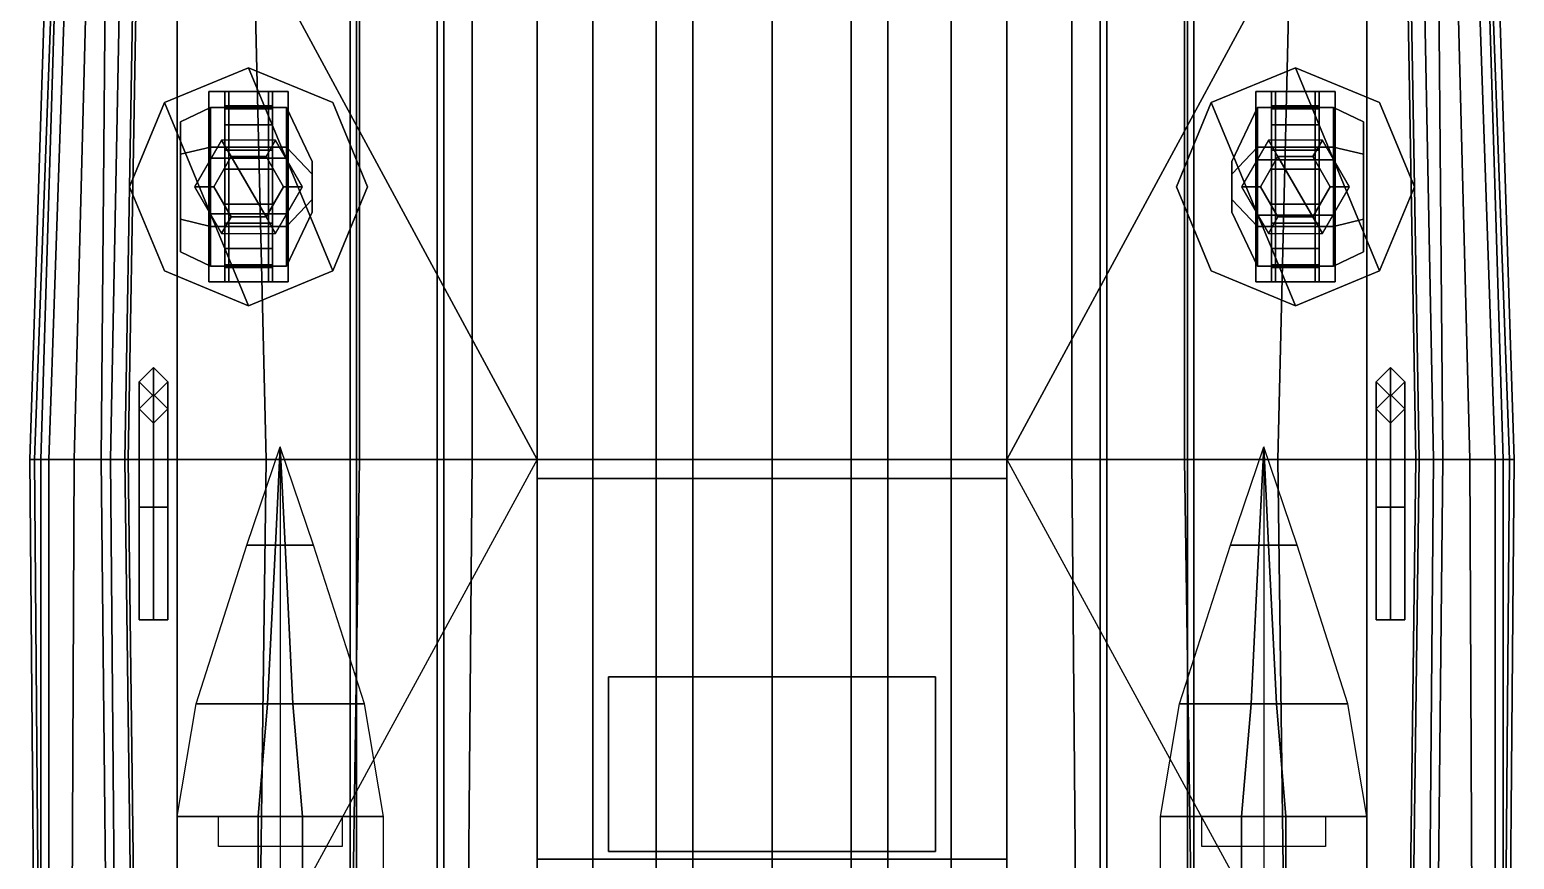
# Model space of a CAD drawing. Header units: millimetres. Extents: x -5 to 5, y -86 to 49.
# Drawn here: x -4.68 to 4.68, y -5.25 to -0.02 of the extents above; entities that cross this region are included whole.
import ezdxf

# ---------------------------------------------------------------- set-up
doc = ezdxf.new("R2010")
doc.units = ezdxf.units.MM
for name, color, linetype in [('boats', 1, 'Continuous'), ('deck', 3, 'Continuous'), ('drawing', 9, 'Continuous'), ('h2', 6, 'Continuous'), ('rails', 4, 'Continuous'), ('s2', 6, 'Continuous'), ('superstructure', 2, 'Continuous')]:
    doc.layers.add(name, color=color, linetype=linetype)

msp = doc.modelspace()

# ---------------------------------------------------------------- linework, layer by layer
for points in [[(-1.48, -24.92, 18.17), (-1.48, 22.95, 18.14), (-1.48, 22.95, 18.08), (-1.48, -24.92, 18.11)], [(-1.48, -24.92, 18.11), (-1.48, 22.95, 18.08), (-1.48, 22.95, 18.14), (-1.48, -24.92, 18.17)], [(1.48, -24.92, 18.17), (1.48, 22.95, 18.14), (1.48, 22.95, 18.08), (1.48, -24.92, 18.11)], [(1.48, -24.92, 18.11), (1.48, 22.95, 18.08), (1.48, 22.95, 18.14), (1.48, -24.92, 18.17)], [(-0.73, -25.77, 24.88), (-0.73, 22.13, 24.88), (-0.73, 22.13, 24.84), (-0.73, -25.77, 24.84)], [(-0.73, -25.77, 24.84), (-0.73, 22.13, 24.84), (-0.73, 22.13, 24.88), (-0.73, -25.77, 24.88)], [(0.73, -25.77, 24.88), (0.73, 22.13, 24.88), (0.73, 22.13, 24.84), (0.73, -25.77, 24.84)], [(0.73, -25.77, 24.84), (0.73, 22.13, 24.84), (0.73, 22.13, 24.88), (0.73, -25.77, 24.88)], [(0, -26.11, 26.91), (0, 21.81, 27.02), (0, 21.82, 26.98), (0, -26.11, 26.87)], [(0, -26.11, 26.87), (0, 21.82, 26.98), (0, 21.81, 27.02), (0, -26.11, 26.91)], [(0, -2.73, -3.3), (0, 1.93, -3.3), (0.5, 1.93, -3.23), (0.5, -2.73, -3.24)], [(0.5, -2.73, -3.24), (0.5, 1.93, -3.23), (1.13, 1.93, -3.12), (1.13, -2.73, -3.14)], [(1.13, -2.73, -3.14), (1.13, 1.93, -3.12), (1.89, 1.93, -2.94), (1.89, -2.73, -2.96)], [(1.89, -2.73, -2.96), (1.89, 1.93, -2.94), (2.6, 1.93, -2.69), (2.6, -2.73, -2.72)], [(2.6, -2.73, -2.72), (2.6, 1.93, -2.69), (3.3, 1.93, -2.29), (3.19, -2.73, -2.44)], [(3.19, -2.73, -2.44), (3.3, 1.93, -2.29), (3.75, 1.93, -1.91), (3.75, -2.73, -2.06)], [(3.75, -2.73, -2.06), (3.75, 1.93, -1.91), (4.19, 1.93, -1.38), (4.23, -2.73, -1.55)], [(4.17, -2.73, 2.2), (4.08, 1.93, 2.2), (4, 1.93, 2.5), (4.08, -2.73, 2.49)], [(4.4, -2.73, 1.35), (4.28, 1.93, 1.35), (4.08, 1.93, 2.2), (4.17, -2.73, 2.2)], [(4.23, -2.73, -1.55), (4.19, 1.93, -1.38), (4.4, 1.93, -0.83), (4.56, -2.73, -0.83)], [(4.61, -2.73, 0.42), (4.47, 1.93, 0.42), (4.28, 1.93, 1.35), (4.4, -2.73, 1.35)], [(4.56, -2.73, -0.83), (4.4, 1.93, -0.83), (4.48, 1.93, -0.53), (4.65, -2.73, -0.53)], [(4.68, -2.73), (4.53, 1.93), (4.47, 1.93, 0.42), (4.61, -2.73, 0.42)], [(4.65, -2.73, -0.53), (4.48, 1.93, -0.53), (4.53, 1.93, -0.25), (4.68, -2.73, -0.25)], [(4.68, -2.73, -0.25), (4.53, 1.93, -0.25), (4.53, 1.93), (4.68, -2.73)], [(0, -7.39, -3.3), (0, -2.73, -3.3), (0.5, -2.73, -3.24), (0.5, -7.39, -3.24)], [(0.5, -7.39, -3.24), (0.5, -2.73, -3.24), (1.13, -2.73, -3.14), (1.13, -7.39, -3.14)], [(1.13, -7.39, -3.14), (1.13, -2.73, -3.14), (1.89, -2.73, -2.96), (1.93, -7.39, -2.96)], [(1.93, -7.39, -2.96), (1.89, -2.73, -2.96), (2.6, -2.73, -2.72), (2.67, -7.39, -2.72)], [(2.67, -7.39, -2.72), (2.6, -2.73, -2.72), (3.19, -2.73, -2.44), (3.25, -7.39, -2.44)], [(3.25, -7.39, -2.44), (3.19, -2.73, -2.44), (3.75, -2.73, -2.06), (3.75, -7.39, -2.06)], [(3.75, -7.39, -2.06), (3.75, -2.73, -2.06), (4.23, -2.73, -1.55), (4.18, -7.39, -1.55)], [(4.13, -7.39, 2.2), (4.17, -2.73, 2.2), (4.08, -2.73, 2.49), (4.02, -7.39, 2.4)], [(4.02, -7.39, 2.4), (4.08, -2.73, 2.49), (4.08, -2.73, 2.49), (4.02, -7.39, 2.5)], [(4.42, -7.39, 1.35), (4.4, -2.73, 1.35), (4.17, -2.73, 2.2), (4.13, -7.39, 2.2)], [(4.18, -7.39, -1.55), (4.23, -2.73, -1.55), (4.56, -2.73, -0.83), (4.56, -7.39, -0.83)], [(4.61, -7.39, 0.42), (4.61, -2.73, 0.42), (4.4, -2.73, 1.35), (4.42, -7.39, 1.35)], [(4.56, -7.39, -0.83), (4.56, -2.73, -0.83), (4.65, -2.73, -0.53), (4.6121, -7.39, -0.53)], [(4.64, -7.39), (4.68, -2.73), (4.61, -2.73, 0.42), (4.61, -7.39, 0.42)], [(4.6121, -7.39, -0.53), (4.65, -2.73, -0.53), (4.68, -2.73, -0.25), (4.64, -7.39, -0.25)], [(4.64, -7.39, -0.25), (4.68, -2.73, -0.25), (4.68, -2.73), (4.64, -7.39)]]:
    msp.add_3dface(points)
at = {"layer": 'boats'}
for points in [[(-3.31, -3.27, 6.14), (-3.1, -2.65, 6.14), (-3.1, -2.65, 5.98), (-3.13, -3.27, 5.48)], [(-3.13, -3.27, 5.48), (-3.1, -2.65, 5.98), (-3.1, -2.65, 5.98), (-3.1, -3.27, 5.48)], [(-3.07, -3.27, 5.48), (-3.1, -2.65, 5.98), (-3.1, -2.65, 5.98), (-3.1, -3.27, 5.48)], [(-2.89, -3.27, 6.14), (-3.1, -2.65, 6.14), (-3.1, -2.65, 5.98), (-3.07, -3.27, 5.48)], [(2.89, -3.27, 6.14), (3.1, -2.65, 6.14), (3.1, -2.65, 5.98), (3.07, -3.27, 5.48)], [(3.07, -3.27, 5.48), (3.1, -2.65, 5.98), (3.1, -2.65, 5.98), (3.1, -3.27, 5.48)], [(3.13, -3.27, 5.48), (3.1, -2.65, 5.98), (3.1, -2.65, 5.98), (3.1, -3.27, 5.48)], [(3.31, -3.27, 6.14), (3.1, -2.65, 6.14), (3.1, -2.65, 5.98), (3.13, -3.27, 5.48)], [(-3.63, -4.27, 6.14), (-3.31, -3.27, 6.14), (-3.13, -3.27, 5.48), (-3.18, -4.27, 5.37)], [(-3.18, -4.27, 5.37), (-3.13, -3.27, 5.48), (-3.1, -3.27, 5.48), (-3.1, -4.27, 5.37)], [(-3.02, -4.27, 5.37), (-3.07, -3.27, 5.48), (-3.1, -3.27, 5.48), (-3.1, -4.27, 5.37)], [(-2.57, -4.27, 6.14), (-2.89, -3.27, 6.14), (-3.07, -3.27, 5.48), (-3.02, -4.27, 5.37)], [(2.57, -4.27, 6.14), (2.89, -3.27, 6.14), (3.07, -3.27, 5.48), (3.02, -4.27, 5.37)], [(3.02, -4.27, 5.37), (3.07, -3.27, 5.48), (3.1, -3.27, 5.48), (3.1, -4.27, 5.37)], [(3.18, -4.27, 5.37), (3.13, -3.27, 5.48), (3.1, -3.27, 5.48), (3.1, -4.27, 5.37)], [(3.63, -4.27, 6.14), (3.31, -3.27, 6.14), (3.13, -3.27, 5.48), (3.18, -4.27, 5.37)], [(-3.75, -4.98, 6.14), (-3.63, -4.27, 6.14), (-3.18, -4.27, 5.37), (-3.24, -4.98, 5.37)], [(-3.24, -4.98, 5.37), (-3.18, -4.27, 5.37), (-3.1, -4.27, 5.37), (-3.1, -4.98, 5.37)], [(-2.96, -4.98, 5.37), (-3.02, -4.27, 5.37), (-3.1, -4.27, 5.37), (-3.1, -4.98, 5.37)], [(-2.45, -4.98, 6.14), (-2.57, -4.27, 6.14), (-3.02, -4.27, 5.37), (-2.96, -4.98, 5.37)], [(2.45, -4.98, 6.14), (2.57, -4.27, 6.14), (3.02, -4.27, 5.37), (2.96, -4.98, 5.37)], [(2.96, -4.98, 5.37), (3.02, -4.27, 5.37), (3.1, -4.27, 5.37), (3.1, -4.98, 5.37)], [(3.24, -4.98, 5.37), (3.18, -4.27, 5.37), (3.1, -4.27, 5.37), (3.1, -4.98, 5.37)], [(3.75, -4.98, 6.14), (3.63, -4.27, 6.14), (3.18, -4.27, 5.37), (3.24, -4.98, 5.37)], [(-3.75, -6.37, 6.14), (-3.75, -4.98, 6.14), (-3.24, -4.98, 5.37), (-3.24, -6.37, 5.37)], [(-3.49, -5.17, 5.76), (-3.49, -4.98, 5.76), (-2.71, -4.98, 5.76), (-2.71, -5.17, 5.76)], [(-3.24, -6.37, 5.37), (-3.24, -4.98, 5.37), (-3.1, -4.98, 5.37), (-3.1, -6.37, 5.37)], [(-2.96, -6.37, 5.37), (-2.96, -4.98, 5.37), (-3.1, -4.98, 5.37), (-3.1, -6.37, 5.37)], [(-2.45, -6.37, 6.14), (-2.45, -4.98, 6.14), (-2.96, -4.98, 5.37), (-2.96, -6.37, 5.37)], [(2.45, -6.37, 6.14), (2.45, -4.98, 6.14), (2.96, -4.98, 5.37), (2.96, -6.37, 5.37)], [(2.71, -5.17, 5.76), (2.71, -4.98, 5.76), (3.49, -4.98, 5.76), (3.49, -5.17, 5.76)], [(2.96, -6.37, 5.37), (2.96, -4.98, 5.37), (3.1, -4.98, 5.37), (3.1, -6.37, 5.37)], [(3.24, -6.37, 5.37), (3.24, -4.98, 5.37), (3.1, -4.98, 5.37), (3.1, -6.37, 5.37)], [(3.75, -6.37, 6.14), (3.75, -4.98, 6.14), (3.24, -4.98, 5.37), (3.24, -6.37, 5.37)]]:
    msp.add_3dface(points, dxfattribs=at)
at = {"layer": 'deck', "color": 3}
for points in [[(-1.48, -2.73, 2.49), (-1.48, 1.93, 2.5), (-3.98, 1.93, 2.5), (-4.06, -2.73, 2.49)], [(4.06, -2.73, 2.49), (3.98, 1.93, 2.5), (1.48, 1.93, 2.5), (1.48, -2.73, 2.49)], [(-1.48, -7.39, 2.5), (-1.48, -2.73, 2.49), (-4.06, -2.73, 2.49), (-4, -7.39, 2.5)], [(4, -7.39, 2.5), (4.06, -2.73, 2.49), (1.48, -2.73, 2.49), (1.48, -7.39, 2.5)]]:
    msp.add_3dface(points, dxfattribs=at)
at = {"layer": 'drawing', "extrusion": (1, -1.22461e-16, 0)}
msp.add_line((0, -48.93, -5.93), (0, 48.93, -5.93), dxfattribs=at)
at = {"layer": 'h2'}
for points in [[(-4.68, -2.73), (-4.53, 1.93), (-4.47, 1.93, 0.42), (-4.61, -2.73, 0.42)], [(-4.68, -2.73, -0.25), (-4.53, 1.93, -0.25), (-4.53, 1.93), (-4.68, -2.73)], [(-4.65, -2.73, -0.53), (-4.48, 1.93, -0.53), (-4.53, 1.93, -0.25), (-4.68, -2.73, -0.25)], [(-4.56, -2.73, -0.83), (-4.4, 1.93, -0.83), (-4.48, 1.93, -0.53), (-4.65, -2.73, -0.53)], [(-4.61, -2.73, 0.42), (-4.47, 1.93, 0.42), (-4.28, 1.93, 1.35), (-4.4, -2.73, 1.35)], [(-4.23, -2.73, -1.55), (-4.19, 1.93, -1.38), (-4.4, 1.93, -0.83), (-4.56, -2.73, -0.83)], [(-4.4, -2.73, 1.35), (-4.28, 1.93, 1.35), (-4.08, 1.93, 2.2), (-4.17, -2.73, 2.2)], [(-3.75, -2.73, -2.06), (-3.75, 1.93, -1.91), (-4.19, 1.93, -1.38), (-4.23, -2.73, -1.55)], [(-4.17, -2.73, 2.2), (-4.08, 1.93, 2.2), (-4, 1.93, 2.5), (-4.08, -2.73, 2.49)], [(-3.19, -2.73, -2.44), (-3.3, 1.93, -2.29), (-3.75, 1.93, -1.91), (-3.75, -2.73, -2.06)], [(-2.6, -2.73, -2.72), (-2.6, 1.93, -2.69), (-3.3, 1.93, -2.29), (-3.19, -2.73, -2.44)], [(-1.89, -2.73, -2.96), (-1.89, 1.93, -2.94), (-2.6, 1.93, -2.69), (-2.6, -2.73, -2.72)], [(-1.13, -2.73, -3.14), (-1.13, 1.93, -3.12), (-1.89, 1.93, -2.94), (-1.89, -2.73, -2.96)], [(-0.5, -2.73, -3.24), (-0.5, 1.93, -3.23), (-1.13, 1.93, -3.12), (-1.13, -2.73, -3.14)], [(0, -2.73, -3.3), (0, 1.93, -3.3), (-0.5, 1.93, -3.23), (-0.5, -2.73, -3.24)], [(-4.64, -7.39), (-4.68, -2.73), (-4.61, -2.73, 0.42), (-4.61, -7.39, 0.42)], [(-4.64, -7.39, -0.25), (-4.68, -2.73, -0.25), (-4.68, -2.73), (-4.64, -7.39)], [(-4.6121, -7.39, -0.53), (-4.65, -2.73, -0.53), (-4.68, -2.73, -0.25), (-4.64, -7.39, -0.25)], [(-4.56, -7.39, -0.83), (-4.56, -2.73, -0.83), (-4.65, -2.73, -0.53), (-4.6121, -7.39, -0.53)], [(-4.61, -7.39, 0.42), (-4.61, -2.73, 0.42), (-4.4, -2.73, 1.35), (-4.42, -7.39, 1.35)], [(-4.18, -7.39, -1.55), (-4.23, -2.73, -1.55), (-4.56, -2.73, -0.83), (-4.56, -7.39, -0.83)], [(-4.42, -7.39, 1.35), (-4.4, -2.73, 1.35), (-4.17, -2.73, 2.2), (-4.13, -7.39, 2.2)], [(-3.75, -7.39, -2.06), (-3.75, -2.73, -2.06), (-4.23, -2.73, -1.55), (-4.18, -7.39, -1.55)], [(-4.13, -7.39, 2.2), (-4.17, -2.73, 2.2), (-4.08, -2.73, 2.49), (-4.02, -7.39, 2.4)], [(-4.02, -7.39, 2.4), (-4.08, -2.73, 2.49), (-4.08, -2.73, 2.49), (-4.02, -7.39, 2.5)], [(-3.25, -7.39, -2.44), (-3.19, -2.73, -2.44), (-3.75, -2.73, -2.06), (-3.75, -7.39, -2.06)], [(-2.67, -7.39, -2.72), (-2.6, -2.73, -2.72), (-3.19, -2.73, -2.44), (-3.25, -7.39, -2.44)], [(-1.93, -7.39, -2.96), (-1.89, -2.73, -2.96), (-2.6, -2.73, -2.72), (-2.67, -7.39, -2.72)], [(-1.13, -7.39, -3.14), (-1.13, -2.73, -3.14), (-1.89, -2.73, -2.96), (-1.93, -7.39, -2.96)], [(-0.5, -7.39, -3.24), (-0.5, -2.73, -3.24), (-1.13, -2.73, -3.14), (-1.13, -7.39, -3.14)], [(0, -7.39, -3.3), (0, -2.73, -3.3), (-0.5, -2.73, -3.24), (-0.5, -7.39, -3.24)]]:
    msp.add_3dface(points, dxfattribs=at)
at = {"layer": 'rails'}
for points in [[(-2.66, 1.93, 2.58), (-2.66, 1.93, 2.5), (-2.66, -2.73, 2.49), (-2.66, -2.73, 2.57)], [(-2.62, -2.73, 2.57), (-2.62, 1.93, 2.58), (-2.66, 1.93, 2.58), (-2.66, -2.73, 2.57)], [(-2.62, -2.73, 2.49), (-2.62, 1.93, 2.5), (-2.62, 1.93, 2.58), (-2.62, -2.73, 2.57)], [(-2.11, 1.93, 2.58), (-2.11, 1.93, 2.5), (-2.11, -2.73, 2.49), (-2.11, -2.73, 2.57)], [(-2.07, -2.73, 2.57), (-2.07, 1.93, 2.58), (-2.11, 1.93, 2.58), (-2.11, -2.73, 2.57)], [(-2.07, -2.73, 2.49), (-2.07, 1.93, 2.5), (-2.07, 1.93, 2.58), (-2.07, -2.73, 2.57)], [(2.07, 1.93, 2.58), (2.07, 1.93, 2.5), (2.07, -2.73, 2.49), (2.07, -2.73, 2.57)], [(2.11, -2.73, 2.57), (2.11, 1.93, 2.58), (2.07, 1.93, 2.58), (2.07, -2.73, 2.57)], [(2.11, -2.73, 2.49), (2.11, 1.93, 2.5), (2.11, 1.93, 2.58), (2.11, -2.73, 2.57)], [(2.66, -2.73, 2.57), (2.66, 1.93, 2.58), (2.62, 1.93, 2.58), (2.62, -2.73, 2.57)], [(2.62, 1.93, 2.58), (2.62, 1.93, 2.5), (2.62, -2.73, 2.49), (2.62, -2.73, 2.57)], [(2.66, -2.73, 2.49), (2.66, 1.93, 2.5), (2.66, 1.93, 2.58), (2.66, -2.73, 2.57)], [(-2.66, -2.73, 2.57), (-2.66, -2.73, 2.49), (-2.66, -7.39, 2.5), (-2.66, -7.39, 2.58)], [(-2.62, -7.39, 2.58), (-2.62, -2.73, 2.57), (-2.66, -2.73, 2.57), (-2.66, -7.39, 2.58)], [(-2.62, -7.39, 2.5), (-2.62, -2.73, 2.49), (-2.62, -2.73, 2.57), (-2.62, -7.39, 2.58)], [(-2.07, -7.39, 2.58), (-2.07, -2.73, 2.57), (-2.11, -2.73, 2.57), (-2.11, -7.39, 2.58)], [(-2.11, -2.73, 2.57), (-2.11, -2.73, 2.49), (-2.11, -7.39, 2.5), (-2.11, -7.39, 2.58)], [(-2.07, -7.39, 2.5), (-2.07, -2.73, 2.49), (-2.07, -2.73, 2.57), (-2.07, -7.39, 2.58)], [(2.07, -2.73, 2.57), (2.07, -2.73, 2.49), (2.07, -7.39, 2.5), (2.07, -7.39, 2.58)], [(2.11, -7.39, 2.58), (2.11, -2.73, 2.57), (2.07, -2.73, 2.57), (2.07, -7.39, 2.58)], [(2.11, -7.39, 2.5), (2.11, -2.73, 2.49), (2.11, -2.73, 2.57), (2.11, -7.39, 2.58)], [(2.66, -7.39, 2.58), (2.66, -2.73, 2.57), (2.62, -2.73, 2.57), (2.62, -7.39, 2.58)], [(2.62, -2.73, 2.57), (2.62, -2.73, 2.49), (2.62, -7.39, 2.5), (2.62, -7.39, 2.58)], [(2.66, -7.39, 2.5), (2.66, -2.73, 2.49), (2.66, -2.73, 2.57), (2.66, -7.39, 2.58)]]:
    msp.add_3dface(points, dxfattribs=at)
at = {"layer": 's2'}
for points in [[(1.48, -2.85, 4.92), (1.48, 6.06, 4.92), (1.48, 6.06, 5.03), (1.48, -2.85, 5.03)], [(1.48, -2.73, 5.03), (1.48, 6.06, 5.03), (3.9255, 4.6, 5.03), (4, 1.93, 5.03)], [(1.48, -2.73, 5.03), (1.48, -2.73, 5.03), (4, 1.93, 5.03), (4.08, -2.73, 5.03)], [(4.06, -2.73, 2.49), (3.98, 1.93, 2.5), (3.98, 1.93, 4.92), (4.06, -2.73, 4.92)], [(4, 1.93, 5.03), (4, 1.93, 2.5), (4.08, -2.73, 2.49), (4.08, -2.73, 5.03)], [(1.48, -8.69, 5.03), (1.48, -2.73, 5.03), (4.02, -7.39, 5.03), (4.02, -7.59, 5.03)], [(1.48, -7.39, 5.03), (1.48, -2.73, 5.03), (4.08, -2.73, 5.03), (4.02, -7.39, 5.03)], [(4, -7.39, 2.5), (4.06, -2.73, 2.49), (4.06, -2.73, 4.92), (4, -7.39, 4.92)], [(4.08, -2.73, 5.03), (4.08, -2.73, 2.49), (4.02, -7.39, 2.5), (4.02, -7.39, 5.03)]]:
    msp.add_3dface(points, dxfattribs=at)
at = {"layer": 'superstructure'}
for points in [[(1.48, -8.59, 3.44), (1.48, 23.67, 3.44), (-1.48, 23.67, 3.44), (-1.48, -8.59, 3.44)], [(-1.48, -2.73, 5.03), (-1.48, 6.06, 5.03), (-3.9255, 4.6, 5.03), (-4, 1.93, 5.03)], [(-1.48, -2.85, 4.92), (-1.48, 6.06, 4.92), (-1.48, 6.06, 5.03), (-1.48, -2.85, 5.03)], [(-4, 1.93, 5.03), (-4, 1.93, 2.5), (-4.08, -2.73, 2.49), (-4.08, -2.73, 5.03)], [(-1.48, -2.73, 5.03), (-1.48, -2.73, 5.03), (-4, 1.93, 5.03), (-4.08, -2.73, 5.03)], [(-4.06, -2.73, 2.49), (-3.98, 1.93, 2.5), (-3.98, 1.93, 4.92), (-4.06, -2.73, 4.92)], [(-1.48, 1.93, 3.44), (-1.48, -2.73, 2.49), (-1.48, -7.39, 2.5), (-1.48, -8.59, 3.44)], [(-1.48, 1.93, 3.44), (-1.48, 1.93, 2.5), (-1.48, -2.73, 2.49), (-1.48, 1.93, 3.44)], [(1.48, -7.39, 2.5), (1.48, -2.73, 2.49), (1.48, 1.93, 3.44), (1.48, -8.59, 3.44)], [(1.48, -2.73, 2.49), (1.48, 1.93, 2.5), (1.48, 1.93, 3.44)], [(-3.3, -0.26, 5.03), (-3.8303, -0.4797, 5.03), (-3.8303, -0.4797, 5.96), (-3.3, -0.26, 5.96)], [(-2.7697, -1.5403, 5.96), (-3.3, -0.26, 5.96), (-3.8303, -0.4797, 5.96), (-3.3, -1.76, 5.96)], [(-2.7697, -0.4797, 5.03), (-3.3, -0.26, 5.03), (-3.3, -0.26, 5.96), (-2.7697, -0.4797, 5.96)], [(-2.55, -1.01, 5.96), (-2.7697, -0.4797, 5.96), (-3.3, -0.26, 5.96), (-2.7697, -1.5403, 5.96)], [(3.3, -0.26, 5.03), (2.7697, -0.4797, 5.03), (2.7697, -0.4797, 5.96), (3.3, -0.26, 5.96)], [(2.7697, -0.4797, 5.96), (3.3, -1.76, 5.96), (3.8303, -1.5403, 5.96), (3.3, -0.26, 5.96)], [(3.8303, -0.4797, 5.03), (3.3, -0.26, 5.03), (3.3, -0.26, 5.96), (3.8303, -0.4797, 5.96)], [(3.3, -0.26, 5.96), (3.8303, -1.5403, 5.96), (4.05, -1.01, 5.96), (3.8303, -0.4797, 5.96)], [(-3.175, -0.41, 7.4135), (-3.425, -0.41, 7.4135), (-3.55, -0.41, 7.63), (-3.05, -0.41, 7.63)], [(-3.05, -0.41, 7.63), (-3.55, -0.41, 7.63), (-3.425, -0.41, 7.8465), (-3.175, -0.41, 7.8465)], [(-3.55, -0.41, 7.63), (-3.425, -0.41, 7.4135), (-3.425, -1.61, 7.4135), (-3.55, -1.61, 7.63)], [(-3.425, -0.41, 7.8465), (-3.55, -0.41, 7.63), (-3.55, -1.61, 7.63), (-3.425, -1.61, 7.8465)], [(-3.45, -0.41, 7.46), (-3.15, -0.41, 7.46), (-3.15, -0.41, 7.01), (-3.45, -0.41, 7.01)], [(-3.45, -0.41, 7.01), (-3.45, -0.62, 7.01), (-3.45, -0.52, 7.46), (-3.45, -0.41, 7.46)], [(-3.45, -0.41, 7.01), (-3.15, -0.41, 7.01), (-3.15, -0.5, 6.82), (-3.45, -0.5, 6.82)], [(-3.45, -0.5, 6.82), (-3.45, -0.9, 6.82), (-3.45, -0.62, 7.01), (-3.45, -0.41, 7.01)], [(-3.425, -0.41, 7.4135), (-3.175, -0.41, 7.4135), (-3.175, -1.61, 7.4135), (-3.425, -1.61, 7.4135)], [(-3.175, -0.41, 7.8465), (-3.425, -0.41, 7.8465), (-3.425, -1.61, 7.8465), (-3.175, -1.61, 7.8465)], [(-3.175, -0.41, 7.4135), (-3.05, -0.41, 7.63), (-3.05, -1.61, 7.63), (-3.175, -1.61, 7.4135)], [(-3.05, -0.41, 7.63), (-3.175, -0.41, 7.8465), (-3.175, -1.61, 7.8465), (-3.05, -1.61, 7.63)], [(-3.15, -0.41, 7.46), (-3.15, -0.52, 7.46), (-3.15, -0.62, 7.01), (-3.15, -0.41, 7.01)], [(-3.15, -0.41, 7.01), (-3.15, -0.62, 7.01), (-3.15, -0.9, 6.82), (-3.15, -0.5, 6.82)], [(3.175, -1.61, 7.4135), (3.05, -1.61, 7.63), (3.05, -0.41, 7.63), (3.175, -0.41, 7.4135)], [(3.05, -1.61, 7.63), (3.175, -1.61, 7.8465), (3.175, -0.41, 7.8465), (3.05, -0.41, 7.63)], [(3.05, -0.41, 7.63), (3.55, -0.41, 7.63), (3.425, -0.41, 7.4135), (3.175, -0.41, 7.4135)], [(3.175, -0.41, 7.8465), (3.425, -0.41, 7.8465), (3.55, -0.41, 7.63), (3.05, -0.41, 7.63)], [(3.15, -0.5, 6.82), (3.15, -0.9, 6.82), (3.15, -0.62, 7.01), (3.15, -0.41, 7.01)], [(3.15, -0.41, 7.01), (3.15, -0.62, 7.01), (3.15, -0.52, 7.46), (3.15, -0.41, 7.46)], [(3.15, -0.41, 7.46), (3.45, -0.41, 7.46), (3.45, -0.41, 7.01), (3.15, -0.41, 7.01)], [(3.15, -0.41, 7.01), (3.45, -0.41, 7.01), (3.45, -0.5, 6.82), (3.15, -0.5, 6.82)], [(3.425, -1.61, 7.4135), (3.175, -1.61, 7.4135), (3.175, -0.41, 7.4135), (3.425, -0.41, 7.4135)], [(3.175, -1.61, 7.8465), (3.425, -1.61, 7.8465), (3.425, -0.41, 7.8465), (3.175, -0.41, 7.8465)], [(3.55, -1.61, 7.63), (3.425, -1.61, 7.4135), (3.425, -0.41, 7.4135), (3.55, -0.41, 7.63)], [(3.425, -1.61, 7.8465), (3.55, -1.61, 7.63), (3.55, -0.41, 7.63), (3.425, -0.41, 7.8465)], [(3.45, -0.41, 7.01), (3.45, -0.62, 7.01), (3.45, -0.9, 6.82), (3.45, -0.5, 6.82)], [(3.45, -0.41, 7.46), (3.45, -0.52, 7.46), (3.45, -0.62, 7.01), (3.45, -0.41, 7.01)], [(-3.8303, -0.4797, 5.03), (-4.05, -1.01, 5.03), (-4.05, -1.01, 5.96), (-3.8303, -0.4797, 5.96)], [(-3.3, -1.76, 5.96), (-3.8303, -0.4797, 5.96), (-4.05, -1.01, 5.96), (-3.8303, -1.5403, 5.96)], [(-3.54, -0.51, 7.63), (-3.54, -0.76, 7.197), (-3.73, -0.805, 7.2749), (-3.73, -0.6, 7.63)], [(-3.54, -0.76, 8.063), (-3.54, -0.51, 7.63), (-3.73, -0.6, 7.63), (-3.73, -0.805, 7.9851)], [(-3.06, -0.51, 7.63), (-3.06, -0.76, 7.197), (-3.54, -0.76, 7.197), (-3.54, -0.51, 7.63)], [(-3.06, -0.76, 8.063), (-3.06, -0.51, 7.63), (-3.54, -0.51, 7.63), (-3.54, -0.76, 8.063)], [(-3.45, -0.5, 6.82), (-3.15, -0.5, 6.82), (-3.15, -0.78, 6.56), (-3.45, -0.78, 6.56)], [(-3.45, -0.78, 6.56), (-3.45, -1.24, 6.56), (-3.45, -1.52, 6.82), (-3.45, -0.5, 6.82)], [(-3.45, -0.62, 7.01), (-3.15, -0.62, 7.01), (-3.15, -0.52, 7.46), (-3.45, -0.52, 7.46)], [(-3.15, -0.5, 6.82), (-3.15, -1.52, 6.82), (-3.15, -1.24, 6.56), (-3.15, -0.78, 6.56)], [(-3.06, -0.76, 7.197), (-3.06, -0.51, 7.63), (-2.9, -0.85, 7.63), (-2.9, -0.93, 7.4914)], [(-3.06, -0.51, 7.63), (-3.06, -0.76, 8.063), (-2.9, -0.93, 7.7686), (-2.9, -0.85, 7.63)], [(-2.55, -1.01, 5.03), (-2.7697, -0.4797, 5.03), (-2.7697, -0.4797, 5.96), (-2.55, -1.01, 5.96)], [(2.7697, -0.4797, 5.03), (2.55, -1.01, 5.03), (2.55, -1.01, 5.96), (2.7697, -0.4797, 5.96)], [(2.55, -1.01, 5.96), (2.7697, -1.5403, 5.96), (3.3, -1.76, 5.96), (2.7697, -0.4797, 5.96)], [(3.06, -0.76, 8.063), (3.06, -0.51, 7.63), (2.9, -0.85, 7.63), (2.9, -0.93, 7.7686)], [(3.06, -0.51, 7.63), (3.06, -0.76, 7.197), (2.9, -0.93, 7.4914), (2.9, -0.85, 7.63)], [(3.06, -0.51, 7.63), (3.06, -0.76, 8.063), (3.54, -0.76, 8.063), (3.54, -0.51, 7.63)], [(3.06, -0.76, 7.197), (3.06, -0.51, 7.63), (3.54, -0.51, 7.63), (3.54, -0.76, 7.197)], [(3.45, -0.78, 6.56), (3.15, -0.78, 6.56), (3.15, -0.5, 6.82), (3.45, -0.5, 6.82)], [(3.15, -1.52, 6.82), (3.15, -0.5, 6.82), (3.15, -0.78, 6.56), (3.15, -1.24, 6.56)], [(3.15, -0.62, 7.01), (3.45, -0.62, 7.01), (3.45, -0.52, 7.46), (3.15, -0.52, 7.46)], [(3.45, -1.24, 6.56), (3.45, -0.78, 6.56), (3.45, -0.5, 6.82), (3.45, -1.52, 6.82)], [(3.54, -0.51, 7.63), (3.54, -0.76, 8.063), (3.73, -0.805, 7.9851), (3.73, -0.6, 7.63)], [(3.54, -0.76, 7.197), (3.54, -0.51, 7.63), (3.73, -0.6, 7.63), (3.73, -0.805, 7.2749)], [(4.05, -1.01, 5.03), (3.8303, -0.4797, 5.03), (3.8303, -0.4797, 5.96), (4.05, -1.01, 5.96)], [(-3.73, -1.42, 7.63), (-3.73, -0.6, 7.63), (-3.73, -0.805, 7.2749), (-3.73, -1.215, 7.2749)], [(-3.73, -1.215, 7.9851), (-3.73, -0.805, 7.9851), (-3.73, -0.6, 7.63), (-3.73, -1.42, 7.63)], [(-3.45, -0.9, 6.82), (-3.15, -0.9, 6.82), (-3.15, -0.62, 7.01), (-3.45, -0.62, 7.01)], [(3.15, -0.9, 6.82), (3.45, -0.9, 6.82), (3.45, -0.62, 7.01), (3.15, -0.62, 7.01)], [(3.73, -0.6, 7.63), (3.73, -1.42, 7.63), (3.73, -1.215, 7.2749), (3.73, -0.805, 7.2749)], [(3.73, -0.805, 7.9851), (3.73, -1.215, 7.9851), (3.73, -1.42, 7.63), (3.73, -0.6, 7.63)], [(-3.52, -1.01, 6.56), (-3.41, -0.8195, 6.56), (-3.47, -0.7156, 5.96), (-3.64, -1.01, 5.96)], [(-3.41, -0.8195, 6.56), (-3.19, -0.8195, 6.56), (-3.13, -0.7156, 5.96), (-3.47, -0.7156, 5.96)], [(-3.19, -0.8195, 6.56), (-3.08, -1.01, 6.56), (-2.96, -1.01, 5.96), (-3.13, -0.7156, 5.96)], [(3.08, -1.01, 6.56), (3.19, -0.8195, 6.56), (3.13, -0.7156, 5.96), (2.96, -1.01, 5.96)], [(3.19, -0.8195, 6.56), (3.41, -0.8195, 6.56), (3.47, -0.7156, 5.96), (3.13, -0.7156, 5.96)], [(3.41, -0.8195, 6.56), (3.52, -1.01, 6.56), (3.64, -1.01, 5.96), (3.47, -0.7156, 5.96)], [(-3.54, -0.76, 7.197), (-3.54, -1.26, 7.197), (-3.73, -1.215, 7.2749), (-3.73, -0.805, 7.2749)], [(-3.54, -1.26, 8.063), (-3.54, -0.76, 8.063), (-3.73, -0.805, 7.9851), (-3.73, -1.215, 7.9851)], [(-3.06, -0.76, 7.197), (-3.06, -1.26, 7.197), (-3.54, -1.26, 7.197), (-3.54, -0.76, 7.197)], [(-3.06, -1.26, 8.063), (-3.06, -0.76, 8.063), (-3.54, -0.76, 8.063), (-3.54, -1.26, 8.063)], [(-3.54, -0.83, 8.21), (-3.06, -0.83, 8.21), (-3.06, -0.83, 8.06), (-3.54, -0.83, 8.06)], [(-3.54, -1.18, 8.21), (-3.06, -1.18, 8.21), (-3.06, -0.83, 8.21), (-3.54, -0.83, 8.21)], [(-3.54, -0.83, 8.06), (-3.54, -1.18, 8.06), (-3.54, -1.18, 8.21), (-3.54, -0.83, 8.21)], [(-3.19, -1.2005, 6.56), (-3.41, -0.8195, 6.56), (-3.52, -1.01, 6.56), (-3.41, -1.2005, 6.56)], [(-3.15, -0.78, 6.56), (-3.15, -1.24, 6.56), (-3.45, -1.24, 6.56), (-3.45, -0.78, 6.56)], [(-3.08, -1.01, 6.56), (-3.19, -0.8195, 6.56), (-3.41, -0.8195, 6.56), (-3.19, -1.2005, 6.56)], [(-3.06, -1.26, 7.197), (-3.06, -0.76, 7.197), (-2.9, -0.93, 7.4914), (-2.9, -1.09, 7.4914)], [(-3.06, -0.76, 8.063), (-3.06, -1.26, 8.063), (-2.9, -1.09, 7.7686), (-2.9, -0.93, 7.7686)], [(-3.06, -0.83, 8.21), (-3.06, -1.18, 8.21), (-3.06, -1.18, 8.06), (-3.06, -0.83, 8.06)], [(3.06, -1.26, 8.063), (3.06, -0.76, 8.063), (2.9, -0.93, 7.7686), (2.9, -1.09, 7.7686)], [(3.06, -0.76, 7.197), (3.06, -1.26, 7.197), (2.9, -1.09, 7.4914), (2.9, -0.93, 7.4914)], [(3.06, -1.26, 7.197), (3.06, -0.76, 7.197), (3.54, -0.76, 7.197), (3.54, -1.26, 7.197)], [(3.06, -0.76, 8.063), (3.06, -1.26, 8.063), (3.54, -1.26, 8.063), (3.54, -0.76, 8.063)], [(3.54, -0.84, 8.21), (3.06, -0.84, 8.21), (3.06, -1.19, 8.21), (3.54, -1.19, 8.21)], [(3.54, -0.84, 8.06), (3.06, -0.84, 8.06), (3.06, -0.84, 8.21), (3.54, -0.84, 8.21)], [(3.06, -1.19, 8.21), (3.06, -0.84, 8.21), (3.06, -0.84, 8.06), (3.06, -1.19, 8.06)], [(3.08, -1.01, 6.56), (3.19, -1.2005, 6.56), (3.41, -1.2005, 6.56), (3.19, -0.8195, 6.56)], [(3.15, -1.24, 6.56), (3.15, -0.78, 6.56), (3.45, -0.78, 6.56), (3.45, -1.24, 6.56)], [(3.19, -0.8195, 6.56), (3.41, -1.2005, 6.56), (3.52, -1.01, 6.56), (3.41, -0.8195, 6.56)], [(3.54, -0.76, 8.063), (3.54, -1.26, 8.063), (3.73, -1.215, 7.9851), (3.73, -0.805, 7.9851)], [(3.54, -1.26, 7.197), (3.54, -0.76, 7.197), (3.73, -0.805, 7.2749), (3.73, -1.215, 7.2749)], [(3.54, -1.19, 8.06), (3.54, -0.84, 8.06), (3.54, -0.84, 8.21), (3.54, -1.19, 8.21)], [(-3.45, -1.12, 6.82), (-3.15, -1.12, 6.82), (-3.15, -0.9, 6.82), (-3.45, -0.9, 6.82)], [(-2.9, -0.85, 7.63), (-2.9, -1.17, 7.63), (-2.9, -1.09, 7.4914), (-2.9, -0.93, 7.4914)], [(-2.9, -0.93, 7.7686), (-2.9, -1.09, 7.7686), (-2.9, -1.17, 7.63), (-2.9, -0.85, 7.63)], [(2.9, -1.17, 7.63), (2.9, -0.85, 7.63), (2.9, -0.93, 7.4914), (2.9, -1.09, 7.4914)], [(2.9, -1.09, 7.7686), (2.9, -0.93, 7.7686), (2.9, -0.85, 7.63), (2.9, -1.17, 7.63)], [(3.45, -0.9, 6.82), (3.15, -0.9, 6.82), (3.15, -1.12, 6.82), (3.45, -1.12, 6.82)], [(-4.05, -1.01, 5.03), (-3.8303, -1.5403, 5.03), (-3.8303, -1.5403, 5.96), (-4.05, -1.01, 5.96)], [(-3.41, -1.2005, 6.56), (-3.52, -1.01, 6.56), (-3.64, -1.01, 5.96), (-3.47, -1.3044, 5.96)], [(-3.08, -1.01, 6.56), (-3.19, -1.2005, 6.56), (-3.13, -1.3044, 5.96), (-2.96, -1.01, 5.96)], [(-2.7697, -1.5403, 5.03), (-2.55, -1.01, 5.03), (-2.55, -1.01, 5.96), (-2.7697, -1.5403, 5.96)], [(2.55, -1.01, 5.03), (2.7697, -1.5403, 5.03), (2.7697, -1.5403, 5.96), (2.55, -1.01, 5.96)], [(3.19, -1.2005, 6.56), (3.08, -1.01, 6.56), (2.96, -1.01, 5.96), (3.13, -1.3044, 5.96)], [(3.52, -1.01, 6.56), (3.41, -1.2005, 6.56), (3.47, -1.3044, 5.96), (3.64, -1.01, 5.96)], [(3.8303, -1.5403, 5.03), (4.05, -1.01, 5.03), (4.05, -1.01, 5.96), (3.8303, -1.5403, 5.96)], [(-3.45, -1.61, 7.01), (-3.45, -1.4, 7.01), (-3.45, -1.12, 6.82), (-3.45, -1.52, 6.82)], [(-3.15, -1.12, 6.82), (-3.45, -1.12, 6.82), (-3.45, -1.4, 7.01), (-3.15, -1.4, 7.01)], [(-3.15, -1.52, 6.82), (-3.15, -1.12, 6.82), (-3.15, -1.4, 7.01), (-3.15, -1.61, 7.01)], [(-3.06, -1.51, 7.63), (-3.06, -1.26, 7.197), (-2.9, -1.09, 7.4914), (-2.9, -1.17, 7.63)], [(-3.06, -1.26, 8.063), (-3.06, -1.51, 7.63), (-2.9, -1.17, 7.63), (-2.9, -1.09, 7.7686)], [(3.06, -1.51, 7.63), (3.06, -1.26, 8.063), (2.9, -1.09, 7.7686), (2.9, -1.17, 7.63)], [(3.06, -1.26, 7.197), (3.06, -1.51, 7.63), (2.9, -1.17, 7.63), (2.9, -1.09, 7.4914)], [(3.45, -1.12, 6.82), (3.15, -1.12, 6.82), (3.15, -1.4, 7.01), (3.45, -1.4, 7.01)], [(3.15, -1.61, 7.01), (3.15, -1.4, 7.01), (3.15, -1.12, 6.82), (3.15, -1.52, 6.82)], [(3.45, -1.52, 6.82), (3.45, -1.12, 6.82), (3.45, -1.4, 7.01), (3.45, -1.61, 7.01)], [(-3.54, -1.26, 7.197), (-3.54, -1.51, 7.63), (-3.73, -1.42, 7.63), (-3.73, -1.215, 7.2749)], [(-3.54, -1.51, 7.63), (-3.54, -1.26, 8.063), (-3.73, -1.215, 7.9851), (-3.73, -1.42, 7.63)], [(-3.54, -1.18, 8.06), (-3.06, -1.18, 8.06), (-3.06, -1.18, 8.21), (-3.54, -1.18, 8.21)], [(-3.19, -1.2005, 6.56), (-3.41, -1.2005, 6.56), (-3.47, -1.3044, 5.96), (-3.13, -1.3044, 5.96)], [(3.54, -1.19, 8.21), (3.06, -1.19, 8.21), (3.06, -1.19, 8.06), (3.54, -1.19, 8.06)], [(3.41, -1.2005, 6.56), (3.19, -1.2005, 6.56), (3.13, -1.3044, 5.96), (3.47, -1.3044, 5.96)], [(3.54, -1.26, 8.063), (3.54, -1.51, 7.63), (3.73, -1.42, 7.63), (3.73, -1.215, 7.9851)], [(3.54, -1.51, 7.63), (3.54, -1.26, 7.197), (3.73, -1.215, 7.2749), (3.73, -1.42, 7.63)], [(-3.06, -1.26, 7.197), (-3.06, -1.51, 7.63), (-3.54, -1.51, 7.63), (-3.54, -1.26, 7.197)], [(-3.06, -1.51, 7.63), (-3.06, -1.26, 8.063), (-3.54, -1.26, 8.063), (-3.54, -1.51, 7.63)], [(-3.45, -1.24, 6.56), (-3.15, -1.24, 6.56), (-3.15, -1.52, 6.82), (-3.45, -1.52, 6.82)], [(3.06, -1.26, 8.063), (3.06, -1.51, 7.63), (3.54, -1.51, 7.63), (3.54, -1.26, 8.063)], [(3.06, -1.51, 7.63), (3.06, -1.26, 7.197), (3.54, -1.26, 7.197), (3.54, -1.51, 7.63)], [(3.45, -1.52, 6.82), (3.15, -1.52, 6.82), (3.15, -1.24, 6.56), (3.45, -1.24, 6.56)], [(-3.45, -1.61, 7.46), (-3.45, -1.5, 7.46), (-3.45, -1.4, 7.01), (-3.45, -1.61, 7.01)], [(-3.15, -1.4, 7.01), (-3.45, -1.4, 7.01), (-3.45, -1.5, 7.46), (-3.15, -1.5, 7.46)], [(-3.15, -1.61, 7.01), (-3.15, -1.4, 7.01), (-3.15, -1.5, 7.46), (-3.15, -1.61, 7.46)], [(3.45, -1.4, 7.01), (3.15, -1.4, 7.01), (3.15, -1.5, 7.46), (3.45, -1.5, 7.46)], [(3.15, -1.61, 7.46), (3.15, -1.5, 7.46), (3.15, -1.4, 7.01), (3.15, -1.61, 7.01)], [(3.45, -1.61, 7.01), (3.45, -1.4, 7.01), (3.45, -1.5, 7.46), (3.45, -1.61, 7.46)], [(-3.8303, -1.5403, 5.03), (-3.3, -1.76, 5.03), (-3.3, -1.76, 5.96), (-3.8303, -1.5403, 5.96)], [(-3.15, -1.61, 7.01), (-3.45, -1.61, 7.01), (-3.45, -1.52, 6.82), (-3.15, -1.52, 6.82)], [(-3.3, -1.76, 5.03), (-2.7697, -1.5403, 5.03), (-2.7697, -1.5403, 5.96), (-3.3, -1.76, 5.96)], [(2.7697, -1.5403, 5.03), (3.3, -1.76, 5.03), (3.3, -1.76, 5.96), (2.7697, -1.5403, 5.96)], [(3.45, -1.61, 7.01), (3.15, -1.61, 7.01), (3.15, -1.52, 6.82), (3.45, -1.52, 6.82)], [(3.3, -1.76, 5.03), (3.8303, -1.5403, 5.03), (3.8303, -1.5403, 5.96), (3.3, -1.76, 5.96)], [(-3.05, -1.61, 7.63), (-3.55, -1.61, 7.63), (-3.425, -1.61, 7.4135), (-3.175, -1.61, 7.4135)], [(-3.175, -1.61, 7.8465), (-3.425, -1.61, 7.8465), (-3.55, -1.61, 7.63), (-3.05, -1.61, 7.63)], [(-3.15, -1.61, 7.46), (-3.45, -1.61, 7.46), (-3.45, -1.61, 7.01), (-3.15, -1.61, 7.01)], [(3.175, -1.61, 7.4135), (3.425, -1.61, 7.4135), (3.55, -1.61, 7.63), (3.05, -1.61, 7.63)], [(3.05, -1.61, 7.63), (3.55, -1.61, 7.63), (3.425, -1.61, 7.8465), (3.175, -1.61, 7.8465)], [(3.45, -1.61, 7.46), (3.15, -1.61, 7.46), (3.15, -1.61, 7.01), (3.45, -1.61, 7.01)], [(-3.9, -2.15, 5.03), (-3.99, -2.24, 5.03), (-3.99, -2.24, 6.55), (-3.9, -2.15, 6.55)], [(-3.9, -2.15, 6.55), (-3.99, -2.24, 6.55), (-3.99, -2.41, 7.12), (-3.9, -2.32, 7.12)], [(-3.81, -2.24, 5.03), (-3.9, -2.15, 5.03), (-3.9, -2.15, 6.55), (-3.81, -2.24, 6.55)], [(-3.81, -2.24, 6.55), (-3.9, -2.15, 6.55), (-3.9, -2.32, 7.12), (-3.81, -2.41, 7.12)], [(3.9, -2.15, 5.03), (3.81, -2.24, 5.03), (3.81, -2.24, 6.55), (3.9, -2.15, 6.55)], [(3.9, -2.15, 6.55), (3.81, -2.24, 6.55), (3.81, -2.41, 7.12), (3.9, -2.32, 7.12)], [(3.99, -2.24, 5.03), (3.9, -2.15, 5.03), (3.9, -2.15, 6.55), (3.99, -2.24, 6.55)], [(3.99, -2.24, 6.55), (3.9, -2.15, 6.55), (3.9, -2.32, 7.12), (3.99, -2.41, 7.12)], [(-3.99, -2.24, 5.03), (-3.9, -2.33, 5.03), (-3.9, -2.33, 6.55), (-3.99, -2.24, 6.55)], [(-3.99, -2.24, 6.55), (-3.9, -2.33, 6.55), (-3.9, -2.5, 7.12), (-3.99, -2.41, 7.12)], [(-3.9, -2.33, 5.03), (-3.81, -2.24, 5.03), (-3.81, -2.24, 6.55), (-3.9, -2.33, 6.55)], [(-3.9, -2.33, 6.55), (-3.81, -2.24, 6.55), (-3.81, -2.41, 7.12), (-3.9, -2.5, 7.12)], [(3.81, -2.24, 5.03), (3.9, -2.33, 5.03), (3.9, -2.33, 6.55), (3.81, -2.24, 6.55)], [(3.81, -2.24, 6.55), (3.9, -2.33, 6.55), (3.9, -2.5, 7.12), (3.81, -2.41, 7.12)], [(3.9, -2.33, 5.03), (3.99, -2.24, 5.03), (3.99, -2.24, 6.55), (3.9, -2.33, 6.55)], [(3.9, -2.33, 6.55), (3.99, -2.24, 6.55), (3.99, -2.41, 7.12), (3.9, -2.5, 7.12)], [(-3.9, -2.32, 7.12), (-3.99, -2.41, 7.12), (-3.99, -3.03, 7.74), (-3.9, -3.03, 7.83)], [(-3.81, -2.41, 7.12), (-3.9, -2.32, 7.12), (-3.9, -3.03, 7.83), (-3.81, -3.03, 7.74)], [(3.9, -2.32, 7.12), (3.81, -2.41, 7.12), (3.81, -3.03, 7.74), (3.9, -3.03, 7.83)], [(3.99, -2.41, 7.12), (3.9, -2.32, 7.12), (3.9, -3.03, 7.83), (3.99, -3.03, 7.74)], [(-3.99, -2.41, 7.12), (-3.9, -2.5, 7.12), (-3.9, -3.03, 7.65), (-3.99, -3.03, 7.74)], [(-3.9, -2.5, 7.12), (-3.81, -2.41, 7.12), (-3.81, -3.03, 7.74), (-3.9, -3.03, 7.65)], [(3.81, -2.41, 7.12), (3.9, -2.5, 7.12), (3.9, -3.03, 7.65), (3.81, -3.03, 7.74)], [(3.9, -2.5, 7.12), (3.99, -2.41, 7.12), (3.99, -3.03, 7.74), (3.9, -3.03, 7.65)], [(-4.08, -2.73, 5.03), (-4.08, -2.73, 2.49), (-4.02, -7.39, 2.5), (-4.02, -7.39, 5.03)], [(-1.48, -7.39, 5.03), (-1.48, -2.73, 5.03), (-4.08, -2.73, 5.03), (-4.02, -7.39, 5.03)], [(-4, -7.39, 2.5), (-4.06, -2.73, 2.49), (-4.06, -2.73, 4.92), (-4, -7.39, 4.92)], [(-1.48, -8.69, 5.03), (-1.48, -2.73, 5.03), (-4.02, -7.39, 5.03), (-4.02, -7.59, 5.03)], [(1.48, -5.25, 5.03), (1.48, -2.85, 5.03), (-1.48, -2.85, 5.03), (-1.48, -5.25, 5.03)], [(1.48, -2.85, 5.03), (1.48, -2.85, 4.92), (-1.48, -2.85, 4.92), (-1.48, -2.85, 5.03)], [(-3.9, -3.03, 7.83), (-3.99, -3.03, 7.74), (-3.99, -3.74, 7.87), (-3.9, -3.74, 7.96)], [(-3.99, -3.03, 7.74), (-3.9, -3.03, 7.65), (-3.9, -3.74, 7.78), (-3.99, -3.74, 7.87)], [(-3.81, -3.03, 7.74), (-3.9, -3.03, 7.83), (-3.9, -3.74, 7.96), (-3.81, -3.74, 7.87)], [(-3.9, -3.03, 7.65), (-3.81, -3.03, 7.74), (-3.81, -3.74, 7.87), (-3.9, -3.74, 7.78)], [(3.81, -3.03, 7.74), (3.9, -3.03, 7.65), (3.9, -3.74, 7.78), (3.81, -3.74, 7.87)], [(3.9, -3.03, 7.83), (3.81, -3.03, 7.74), (3.81, -3.74, 7.87), (3.9, -3.74, 7.96)], [(3.9, -3.03, 7.65), (3.99, -3.03, 7.74), (3.99, -3.74, 7.87), (3.9, -3.74, 7.78)], [(3.99, -3.03, 7.74), (3.9, -3.03, 7.83), (3.9, -3.74, 7.96), (3.99, -3.74, 7.87)], [(-3.81, -3.74, 7.87), (-3.9, -3.74, 7.96), (-3.99, -3.74, 7.87), (-3.9, -3.74, 7.78)], [(3.99, -3.74, 7.87), (3.9, -3.74, 7.96), (3.81, -3.74, 7.87), (3.9, -3.74, 7.78)], [(-1.03, -4.1, 7.08), (-1.03, -4.1, 5.03), (-1.03, -5.2, 5.03), (-1.03, -5.2, 7.08)], [(1.03, -4.1, 7.08), (1.03, -4.1, 5.03), (-1.03, -4.1, 5.03), (-1.03, -4.1, 7.08)], [(1.03, -5.2, 7.08), (1.03, -4.1, 7.08), (-1.03, -4.1, 7.08), (-1.03, -5.2, 7.08)], [(1.03, -5.2, 5.03), (1.03, -4.1, 5.03), (1.03, -4.1, 7.08), (1.03, -5.2, 7.08)], [(-1.03, -5.2, 7.08), (-1.03, -5.2, 5.03), (1.03, -5.2, 5.03), (1.03, -5.2, 7.08)], [(-1.48, -5.25, 5.03), (-1.48, -5.25, 4.92), (1.48, -5.25, 4.92), (1.48, -5.25, 5.03)], [(-1.48, -8.69, 5.03), (-1.48, -8.69, 4.92), (-1.48, -5.25, 4.92), (-1.48, -5.25, 5.03)]]:
    msp.add_3dface(points, dxfattribs=at)

doc.saveas('drawing.dxf')
